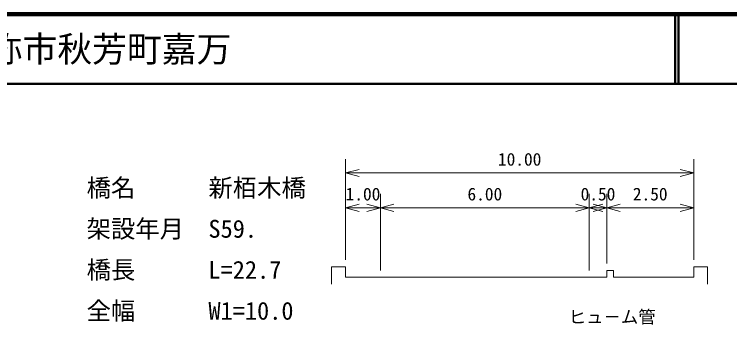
# Model space of a CAD drawing. Units: millimetres on the paper, enlarged 1000 times, with parts at other scales. Extents: x 40000 to 680000, y 20000 to 380000.
# Drawn here: x 413845 to 516589, y 335388 to 380000 of the extents above; entities that cross this region are included whole.
import ezdxf
from ezdxf.enums import TextEntityAlignment as Align

# ---------------------------------------------------------------- set-up
doc = ezdxf.new("R2010")
doc.units = ezdxf.units.MM
doc.header["$LTSCALE"] = 1000
for name, color, linetype, lineweight in [('S-STR-HTXT', 7, 'Continuous', 13), ('S-TTL', 2, 'Continuous', 140), ('S-TTL-LINE', 7, 'Continuous', 50)]:
    doc.layers.add(name, color=color, linetype=linetype, lineweight=lineweight)
doc.layers.add('S-TTL-TXT', color=7, linetype='Continuous')
doc.styles.add('ＭＳ ゴシック', font='')
doc.styles.get('ＭＳ ゴシック').set_extended_font_data('MS Gothic')

msp = doc.modelspace()

# ---------------------------------------------------------------- linework, layer by layer
at = {"layer": 'S-STR-HTXT'}
for p, q in [((461424, 344697), (461424, 359197)), ((461424, 344697), (461424, 359197)), ((511424, 344697), (511424, 359197)), ((511424, 344697), (511424, 359197)), ((463356, 357715), (461424, 357197)), ((463356, 357715), (461424, 357197)), ((511424, 357197), (509493, 357715)), ((511424, 357197), (509493, 357715)), ((461424, 357197), (511424, 357197)), ((461424, 357197), (463356, 356680)), ((461424, 357197), (511424, 357197)), ((461424, 357197), (463356, 356680)), ((509493, 356680), (511424, 357197)), ((509493, 356680), (511424, 357197)), ((466424, 343197), (466424, 354197)), ((466424, 343197), (466424, 354197)), ((496424, 343197), (496424, 354197)), ((496424, 343197), (496424, 354197)), ((498924, 344197), (498924, 354197)), ((498924, 344197), (498924, 354197)), ((463356, 352715), (461424, 352197)), ((463356, 352715), (461424, 352197)), ((466424, 352197), (464493, 352715)), ((466424, 352197), (464493, 352715)), ((468356, 352715), (466424, 352197)), ((468356, 352715), (466424, 352197)), ((496424, 352197), (494493, 352715)), ((496424, 352197), (494493, 352715)), ((498356, 352715), (496424, 352197)), ((498356, 352715), (496424, 352197)), ((498924, 352197), (496993, 352715)), ((498924, 352197), (496993, 352715)), ((500856, 352715), (498924, 352197)), ((500856, 352715), (498924, 352197)), ((511424, 352197), (509493, 352715)), ((511424, 352197), (509493, 352715)), ((461424, 352197), (466424, 352197)), ((461424, 352197), (463356, 351680)), ((461424, 352197), (466424, 352197)), ((461424, 352197), (463356, 351680)), ((464493, 351680), (466424, 352197)), ((464493, 351680), (466424, 352197)), ((466424, 352197), (496424, 352197)), ((466424, 352197), (468356, 351680)), ((466424, 352197), (496424, 352197)), ((466424, 352197), (468356, 351680)), ((494493, 351680), (496424, 352197)), ((494493, 351680), (496424, 352197)), ((496424, 352197), (498924, 352197)), ((496424, 352197), (498356, 351680)), ((496424, 352197), (498924, 352197)), ((496424, 352197), (498356, 351680)), ((496993, 351680), (498924, 352197)), ((496993, 351680), (498924, 352197)), ((498924, 352197), (511424, 352197)), ((498924, 352197), (500856, 351680)), ((498924, 352197), (511424, 352197)), ((498924, 352197), (500856, 351680)), ((509493, 351680), (511424, 352197)), ((509493, 351680), (511424, 352197)), ((459424, 341197), (459424, 343697)), ((459424, 343697), (461424, 343697)), ((459424, 341197), (459424, 343697)), ((459424, 341197), (459424, 343697)), ((459424, 343697), (461424, 343697)), ((459424, 341197), (459424, 343697)), ((461424, 342197), (461424, 343697)), ((461424, 342197), (461424, 343697)), ((461424, 342197), (461424, 343697)), ((461424, 342197), (461424, 343697)), ((499924, 343197), (498924, 343197)), ((498924, 343197), (498924, 342197)), ((499924, 343197), (498924, 343197)), ((498924, 343197), (498924, 342197)), ((499924, 342197), (499924, 343197)), ((499924, 342197), (499924, 343197)), ((511424, 342197), (511424, 343697)), ((511424, 343697), (513424, 343697)), ((511424, 342197), (511424, 343697)), ((511424, 343697), (513424, 343697)), ((513424, 343697), (513424, 341197)), ((513424, 343697), (513424, 341197)), ((461424, 342197), (466424, 342197)), ((461424, 342197), (466424, 342197)), ((466424, 342197), (496424, 342197)), ((466424, 342197), (496424, 342197)), ((496424, 342197), (498924, 342197)), ((496424, 342197), (498924, 342197)), ((499924, 342197), (511424, 342197)), ((499924, 342197), (511424, 342197))]:
    msp.add_line(p, q, dxfattribs=at)
at = {"layer": 'S-TTL'}
msp.add_line((680000, 380000), (40000, 380000), dxfattribs=at)
at = {"layer": 'S-TTL-LINE'}
for p, q in [((508747, 380000), (508747, 370000)), ((509247, 380000), (509247, 370000)), ((40000, 370000), (680000, 370000))]:
    msp.add_line(p, q, dxfattribs=at)

# ---------------------------------------------------------------- texts
at = {"layer": 'S-STR-HTXT', "style": 'ＭＳ ゴシック'}
for s, p in [('10.00', (486424, 357697)), ('10.00', (486424, 357697)), ('1.00', (463924, 352697)), ('1.00', (463924, 352697)), ('6.00', (481424, 352697)), ('6.00', (481424, 352697)), ('0.50', (497674, 352697)), ('0.50', (497674, 352697)), ('2.50', (505174, 352697)), ('2.50', (505174, 352697))]:
    msp.add_text(s, height=1833, dxfattribs=at).set_placement(p, align=Align.BOTTOM_CENTER)
for s, height, p in [('橋名\u3000\u3000\u3000新栢木橋', 2566, (424224, 353008)), ('橋名\u3000\u3000\u3000新栢木橋', 2566, (424224, 353008)), ('架設年月\u3000S59.', 2566, (424224, 347117)), ('架設年月\u3000S59.', 2566, (424224, 347117)), ('橋長\u3000\u3000\u3000L=22.7', 2566, (424224, 341226)), ('橋長\u3000\u3000\u3000L=22.7', 2566, (424224, 341226)), ('全幅\u3000\u3000\u3000W1=10.0', 2566, (424224, 335335)), ('全幅\u3000\u3000\u3000W1=10.0', 2566, (424224, 335335)), ('ヒュ－ム管', 1833, (493458, 335041))]:
    msp.add_text(s, height=height, dxfattribs=at).set_placement(p, align=Align.BOTTOM_LEFT)
at = {"layer": 'S-TTL-TXT', "style": 'ＭＳ ゴシック'}
msp.add_text('美祢市秋芳町嘉万', height=3666, dxfattribs=at).set_placement((405024, 375000), align=Align.MIDDLE_LEFT)

doc.saveas('drawing.dxf')
